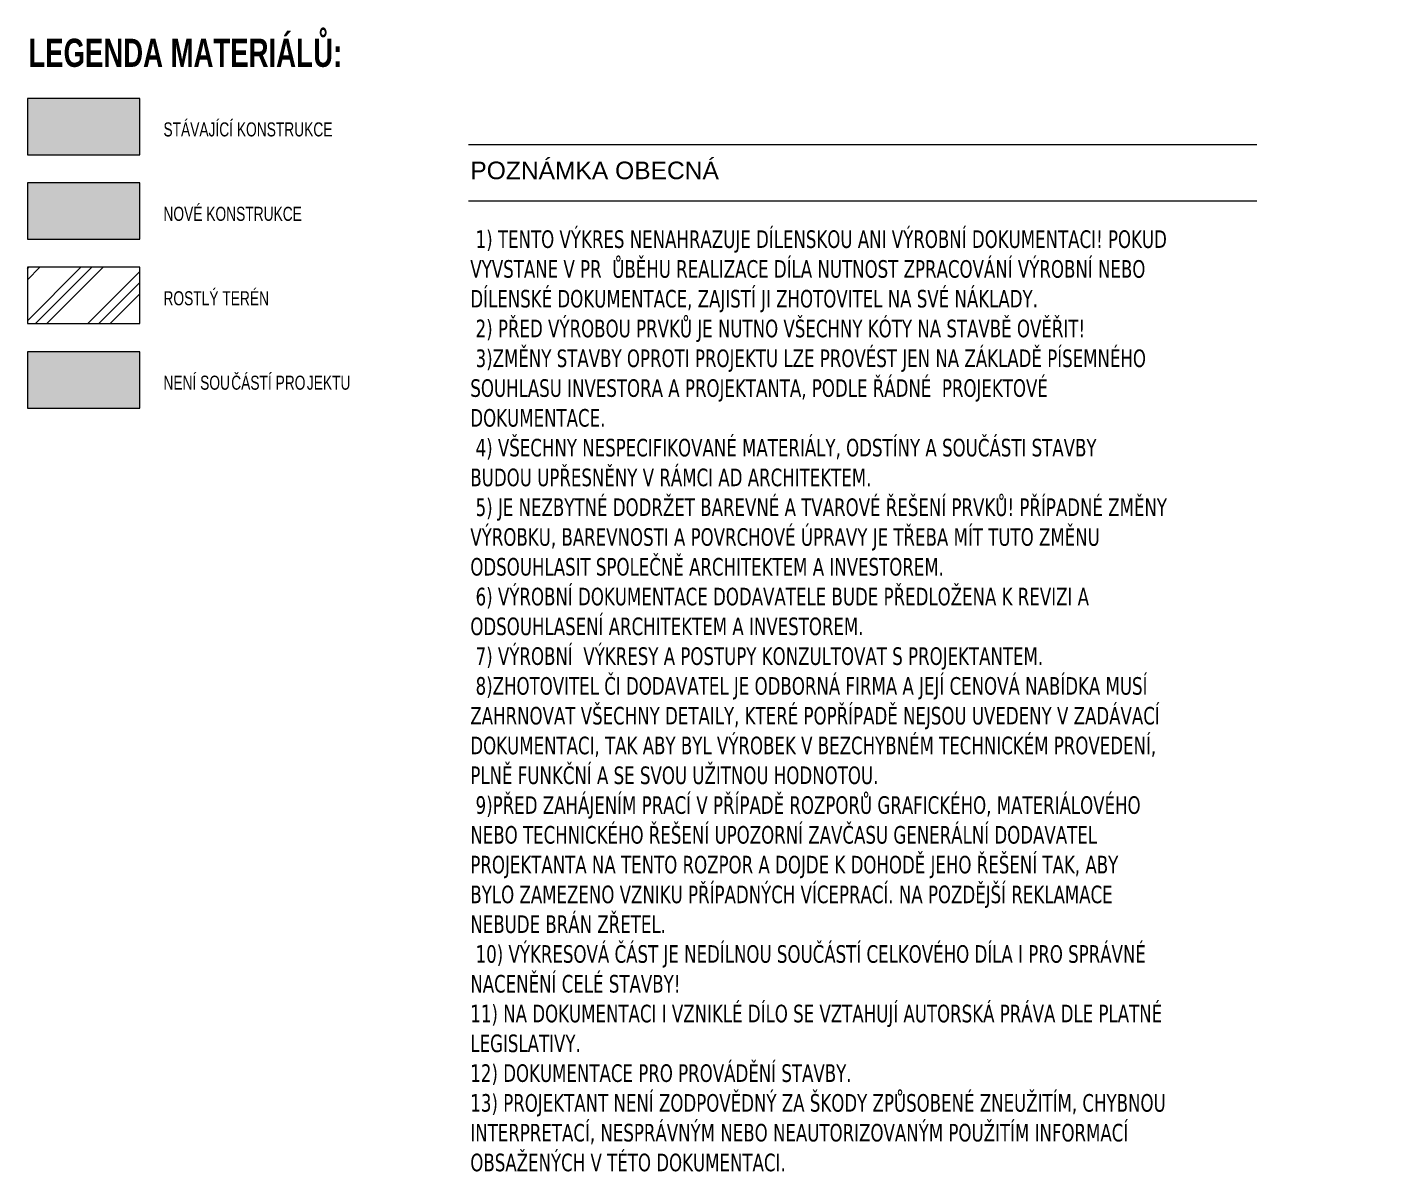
# Model space of a CAD drawing. Header units: millimetres. Extents: x -17526 to 472153, y -45352 to 20466.
# Drawn here: x 462433 to 472153, y -3388 to 4772 of the extents above; entities that cross this region are included whole.
import ezdxf

# ---------------------------------------------------------------- set-up
doc = ezdxf.new("R2010")
doc.units = ezdxf.units.MM
for name, color, linetype, lineweight in [('A-DETL', 90, 'Continuous', 9), ('A-DETL-GENF', 92, 'Continuous', 9), ('A-DETL-THIN', 151, 'Continuous', 9), ('G-ANNO-TEXT', 231, 'Continuous', 9)]:
    doc.layers.add(name, color=color, linetype=linetype, lineweight=lineweight)
doc.styles.add('Arial_4', font='arial.ttf', dxfattribs={"width": 0.7, "height": 100})
doc.styles.add('Arial_5', font='arial.ttf', dxfattribs={"height": 125})
doc.styles.add('Arial_B', font='arialbd.ttf', dxfattribs={"width": 0.7, "height": 200})
doc.styles.add('Tahoma', font='tahoma.ttf', dxfattribs={"width": 0.8, "height": 125})

msp = doc.modelspace()

# ---------------------------------------------------------------- hatches: boundary and pattern name
at = {"layer": 'A-DETL-GENF', "lineweight": 13}
for points in [[(462433.5, 3866.9), (463233.5, 3866.9), (463233.5, 4266.9), (462433.5, 4266.9)], [(462433.5, 3266.9), (463233.5, 3266.9), (463233.5, 3666.9), (462433.5, 3666.9)], [(462433.5, 2066.9), (463233.5, 2066.9), (463233.5, 2466.9), (462433.5, 2466.9)]]:
    msp.add_hatch(color=9, dxfattribs=at).paths.add_polyline_path(points)
h = msp.add_hatch(dxfattribs=at)
h.set_pattern_fill('FP_146', color=250, style=0, pattern_type=2)
h.set_pattern_definition([(45, (460274.53, 0), (-224.506, 224.506), []), (45, (460353.9, 0), (0, 449.013), []), (45, (460195.15, 0), (0, 449.013), [])])
h.paths.add_polyline_path([(462433.5, 2666.9), (463233.5, 2666.9), (463233.5, 3066.9), (462433.5, 3066.9)])

# ---------------------------------------------------------------- linework, layer by layer
at = {"layer": 'A-DETL', "lineweight": 13}
for p, q in [((463233.5, 3666.9), (462433.5, 3666.9)), ((462433.5, 3666.9), (462433.5, 3266.9)), ((463233.5, 3266.9), (463233.5, 3666.9)), ((462433.5, 3266.9), (463233.5, 3266.9))]:
    msp.add_line(p, q, dxfattribs=at)
at = {"layer": 'A-DETL-THIN', "lineweight": 13}
for p, q in [((463233.5, 4266.9), (462433.5, 4266.9)), ((462433.5, 4266.9), (462433.5, 3866.9)), ((463233.5, 3866.9), (463233.5, 4266.9)), ((465567.2, 3938.7), (471167.2, 3938.7)), ((462433.5, 3866.9), (463233.5, 3866.9)), ((465567.2, 3538.7), (471167.2, 3538.7)), ((463233.5, 3066.9), (462433.5, 3066.9)), ((462433.5, 3066.9), (462433.5, 2666.9)), ((463233.5, 2666.9), (463233.5, 3066.9)), ((462433.5, 2666.9), (463233.5, 2666.9)), ((463233.5, 2466.9), (462433.5, 2466.9)), ((462433.5, 2466.9), (462433.5, 2066.9)), ((463233.5, 2066.9), (463233.5, 2466.9)), ((462433.5, 2066.9), (463233.5, 2066.9))]:
    msp.add_line(p, q, dxfattribs=at)

# ---------------------------------------------------------------- texts
at = {"layer": 'G-ANNO-TEXT', "color": 7, "lineweight": 25, "attachment_point": 1}
for s, insert, char_height, width, style in [('Ů:', (464464.1, 4691.6), 200, 249.726, 'Arial_B'), ('LEGENDA MATERIÁL', (462440.7, 4691.6), 200, 2452.362, 'Arial_B'), ('STÁVAJÍCÍ KONSTRUKCE', (463400.1, 4097.1), 100, 1487.13, 'Arial_4'), ('NOVÉ KONSTRUKCE', (463400.1, 3497.1), 100, 1214.957, 'Arial_4'), ('ROSTLÝ TERÉN', (463400.1, 2897.1), 100, 925.949, 'Arial_4'), ('NENÍ SOU', (463400.1, 2297.1), 100, 583.628, 'Arial_4'), ('ČÁSTÍ PRO', (463881.6, 2297.1), 100, 650.97, 'Arial_4'), ('JEKTU', (464418.7, 2297.1), 100, 384.409, 'Arial_4')]:
    msp.add_mtext(s, dxfattribs=dict(at, insert=insert, char_height=char_height, width=width, style=style))
at = {"layer": 'G-ANNO-TEXT', "color": 7, "char_height": 125, "attachment_point": 1, "bg_fill": 3, "box_fill_scale": 1.25, "bg_fill_color": 256, "bg_fill_true_color": 13158600, "bg_fill_transparency": 0}
for s, insert, width, style in [('POZNÁMKA OBECNÁ', (465580.1, 3818.3), 2128.48, 'Arial_5'), (' 1) TENTO VÝKRES NENAHRAZUJE DÍLENSKOU ANI VÝROBNÍ DOKUMENTACI! POKUD ', (465580.1, 3329.8), 6541.77, 'Tahoma')]:
    msp.add_mtext(s, dxfattribs=dict(at, insert=insert, width=width, style=style))

# ---------------------------------------------------------------- next in the draw order: texts
at = {"layer": 'G-ANNO-TEXT', "color": 7, "insert": (465580.1, 3118.1), "char_height": 125, "width": 1221.772, "attachment_point": 1, "style": 'Tahoma', "bg_fill": 3, "box_fill_scale": 1.25, "bg_fill_color": 256, "bg_fill_true_color": 13158600, "bg_fill_transparency": 0}
msp.add_mtext('VYVSTANE V PR', dxfattribs=at)

# ---------------------------------------------------------------- next in the draw order: texts
at = {"layer": 'G-ANNO-TEXT', "color": 7, "insert": (466588.2, 3118.1), "char_height": 125, "width": 5012.15, "attachment_point": 1, "style": 'Tahoma', "bg_fill": 3, "box_fill_scale": 1.25, "bg_fill_color": 256, "bg_fill_true_color": 13158600, "bg_fill_transparency": 0}
msp.add_mtext('ŮBĚHU REALIZACE DÍLA NUTNOST ZPRACOVÁNÍ VÝROBNÍ NEBO ', dxfattribs=at)

# ---------------------------------------------------------------- next in the draw order: texts
at = {"layer": 'G-ANNO-TEXT', "color": 7, "insert": (465580.1, 2906.5), "char_height": 125, "width": 5380.926, "attachment_point": 1, "style": 'Tahoma', "bg_fill": 3, "box_fill_scale": 1.25, "bg_fill_color": 256, "bg_fill_true_color": 13158600, "bg_fill_transparency": 0}
msp.add_mtext('DÍLENSKÉ DOKUMENTACE, ZAJISTÍ JI ZHOTOVITEL NA SVÉ NÁKLADY.', dxfattribs=at)

# ---------------------------------------------------------------- next in the draw order: texts
at = {"layer": 'G-ANNO-TEXT', "color": 7, "insert": (465580.1, 2694.8), "char_height": 125, "width": 5756.116, "attachment_point": 1, "style": 'Tahoma', "bg_fill": 3, "box_fill_scale": 1.25, "bg_fill_color": 256, "bg_fill_true_color": 13158600, "bg_fill_transparency": 0}
msp.add_mtext(' 2) PŘED VÝROBOU PRVKŮ JE NUTNO VŠECHNY KÓTY NA STAVBĚ OVĚŘIT!', dxfattribs=at)

# ---------------------------------------------------------------- next in the draw order: texts
at = {"layer": 'G-ANNO-TEXT', "color": 7, "insert": (465580.1, 2483.1), "char_height": 125, "width": 6387.846, "attachment_point": 1, "style": 'Tahoma', "bg_fill": 3, "box_fill_scale": 1.25, "bg_fill_color": 256, "bg_fill_true_color": 13158600, "bg_fill_transparency": 0}
msp.add_mtext(' 3)ZMĚNY STAVBY OPROTI PROJEKTU LZE PROVÉST JEN NA ZÁKLADĚ PÍSEMNÉHO ', dxfattribs=at)

# ---------------------------------------------------------------- next in the draw order: texts
at = {"layer": 'G-ANNO-TEXT', "color": 7, "insert": (465580.1, 2271.5), "char_height": 125, "width": 5464.302, "attachment_point": 1, "style": 'Tahoma', "bg_fill": 3, "box_fill_scale": 1.25, "bg_fill_color": 256, "bg_fill_true_color": 13158600, "bg_fill_transparency": 0}
msp.add_mtext('SOUHLASU INVESTORA A PROJEKTANTA, PODLE ŘÁDNÉ  PROJEKTOVÉ ', dxfattribs=at)

# ---------------------------------------------------------------- next in the draw order: texts
at = {"layer": 'G-ANNO-TEXT', "color": 7, "insert": (465580.1, 2059.8), "char_height": 125, "width": 1292.32, "attachment_point": 1, "style": 'Tahoma', "bg_fill": 3, "box_fill_scale": 1.25, "bg_fill_color": 256, "bg_fill_true_color": 13158600, "bg_fill_transparency": 0}
msp.add_mtext('DOKUMENTACE. ', dxfattribs=at)

# ---------------------------------------------------------------- next in the draw order: texts
at = {"layer": 'G-ANNO-TEXT', "color": 7, "insert": (465580.1, 1848.1), "char_height": 125, "width": 6009.449, "attachment_point": 1, "style": 'Tahoma', "bg_fill": 3, "box_fill_scale": 1.25, "bg_fill_color": 256, "bg_fill_true_color": 13158600, "bg_fill_transparency": 0}
msp.add_mtext(' 4) VŠECHNY NESPECIFIKOVANÉ MATERIÁLY, ODSTÍNY A SOUČÁSTI STAVBY  ', dxfattribs=at)

# ---------------------------------------------------------------- next in the draw order: texts
at = {"layer": 'G-ANNO-TEXT', "color": 7, "insert": (465580.1, 1636.5), "char_height": 125, "width": 3745.484, "attachment_point": 1, "style": 'Tahoma', "bg_fill": 3, "box_fill_scale": 1.25, "bg_fill_color": 256, "bg_fill_true_color": 13158600, "bg_fill_transparency": 0}
msp.add_mtext('BUDOU UPŘESNĚNY V RÁMCI AD ARCHITEKTEM.', dxfattribs=at)

# ---------------------------------------------------------------- next in the draw order: texts
at = {"layer": 'G-ANNO-TEXT', "color": 7, "insert": (465580.1, 1424.8), "char_height": 125, "width": 6541.77, "attachment_point": 1, "style": 'Tahoma', "bg_fill": 3, "box_fill_scale": 1.25, "bg_fill_color": 256, "bg_fill_true_color": 13158600, "bg_fill_transparency": 0}
msp.add_mtext(' 5) JE NEZBYTNÉ DODRŽET BAREVNÉ A TVAROVÉ ŘEŠENÍ PRVKŮ! PŘÍPADNÉ ZMĚNY ', dxfattribs=at)

# ---------------------------------------------------------------- next in the draw order: texts
at = {"layer": 'G-ANNO-TEXT', "color": 7, "insert": (465580.1, 1213.1), "char_height": 125, "width": 5948.521, "attachment_point": 1, "style": 'Tahoma', "bg_fill": 3, "box_fill_scale": 1.25, "bg_fill_color": 256, "bg_fill_true_color": 13158600, "bg_fill_transparency": 0}
msp.add_mtext('VÝROBKU, BAREVNOSTI A POVRCHOVÉ ÚPRAVY JE TŘEBA MÍT TUTO ZMĚNU ', dxfattribs=at)

# ---------------------------------------------------------------- next in the draw order: texts
at = {"layer": 'G-ANNO-TEXT', "color": 7, "insert": (465580.1, 1001.5), "char_height": 125, "width": 4428.522, "attachment_point": 1, "style": 'Tahoma', "bg_fill": 3, "box_fill_scale": 1.25, "bg_fill_color": 256, "bg_fill_true_color": 13158600, "bg_fill_transparency": 0}
msp.add_mtext('ODSOUHLASIT SPOLEČNĚ ARCHITEKTEM A INVESTOREM.', dxfattribs=at)

# ---------------------------------------------------------------- next in the draw order: texts
at = {"layer": 'G-ANNO-TEXT', "color": 7, "insert": (465580.1, 789.8), "char_height": 125, "width": 5797.804, "attachment_point": 1, "style": 'Tahoma', "bg_fill": 3, "box_fill_scale": 1.25, "bg_fill_color": 256, "bg_fill_true_color": 13158600, "bg_fill_transparency": 0}
msp.add_mtext(' 6) VÝROBNÍ DOKUMENTACE DODAVATELE BUDE PŘEDLOŽENA K REVIZI A ', dxfattribs=at)

# ---------------------------------------------------------------- next in the draw order: texts
at = {"layer": 'G-ANNO-TEXT', "color": 7, "insert": (465580.1, 578.1), "char_height": 125, "width": 3684.556, "attachment_point": 1, "style": 'Tahoma', "bg_fill": 3, "box_fill_scale": 1.25, "bg_fill_color": 256, "bg_fill_true_color": 13158600, "bg_fill_transparency": 0}
msp.add_mtext('ODSOUHLASENÍ ARCHITEKTEM A INVESTOREM.', dxfattribs=at)

# ---------------------------------------------------------------- next in the draw order: texts
at = {"layer": 'G-ANNO-TEXT', "color": 7, "insert": (465580.1, 366.5), "char_height": 125, "width": 5380.926, "attachment_point": 1, "style": 'Tahoma', "bg_fill": 3, "box_fill_scale": 1.25, "bg_fill_color": 256, "bg_fill_true_color": 13158600, "bg_fill_transparency": 0}
msp.add_mtext(' 7) VÝROBNÍ  VÝKRESY A POSTUPY KONZULTOVAT S\xa0PROJEKTANTEM.', dxfattribs=at)

# ---------------------------------------------------------------- next in the draw order: texts
at = {"layer": 'G-ANNO-TEXT', "color": 7, "insert": (465580.1, 154.8), "char_height": 125, "width": 6535.357, "attachment_point": 1, "style": 'Tahoma', "bg_fill": 3, "box_fill_scale": 1.25, "bg_fill_color": 256, "bg_fill_true_color": 13158600, "bg_fill_transparency": 0}
msp.add_mtext(' 8)ZHOTOVITEL ČI DODAVATEL JE ODBORNÁ FIRMA A JEJÍ CENOVÁ NABÍDKA MUSÍ  ', dxfattribs=at)

# ---------------------------------------------------------------- next in the draw order: texts
at = {"layer": 'G-ANNO-TEXT', "color": 7, "insert": (465580.1, -56.9), "char_height": 125, "width": 6493.669, "attachment_point": 1, "style": 'Tahoma', "bg_fill": 3, "box_fill_scale": 1.25, "bg_fill_color": 256, "bg_fill_true_color": 13158600, "bg_fill_transparency": 0}
msp.add_mtext('ZAHRNOVAT VŠECHNY DETAILY, KTERÉ POPŘÍPADĚ NEJSOU UVEDENY V\xa0ZADÁVACÍ ', dxfattribs=at)

# ---------------------------------------------------------------- next in the draw order: texts
at = {"layer": 'G-ANNO-TEXT', "color": 7, "insert": (465580.1, -268.5), "char_height": 125, "width": 6429.534, "attachment_point": 1, "style": 'Tahoma', "bg_fill": 3, "box_fill_scale": 1.25, "bg_fill_color": 256, "bg_fill_true_color": 13158600, "bg_fill_transparency": 0}
msp.add_mtext('DOKUMENTACI, TAK ABY BYL VÝROBEK V BEZCHYBNÉM TECHNICKÉM PROVEDENÍ, ', dxfattribs=at)

# ---------------------------------------------------------------- next in the draw order: texts
at = {"layer": 'G-ANNO-TEXT', "color": 7, "insert": (465580.1, -480.2), "char_height": 125, "width": 3806.412, "attachment_point": 1, "style": 'Tahoma', "bg_fill": 3, "box_fill_scale": 1.25, "bg_fill_color": 256, "bg_fill_true_color": 13158600, "bg_fill_transparency": 0}
msp.add_mtext('PLNĚ FUNKČNÍ A SE SVOU UŽITNOU HODNOTOU.', dxfattribs=at)

# ---------------------------------------------------------------- next in the draw order: texts
at = {"layer": 'G-ANNO-TEXT', "color": 7, "insert": (465580.1, -691.9), "char_height": 125, "width": 6336.538, "attachment_point": 1, "style": 'Tahoma', "bg_fill": 3, "box_fill_scale": 1.25, "bg_fill_color": 256, "bg_fill_true_color": 13158600, "bg_fill_transparency": 0}
msp.add_mtext(' 9)PŘED ZAHÁJENÍM PRACÍ V PŘÍPADĚ ROZPORŮ GRAFICKÉHO, MATERIÁLOVÉHO ', dxfattribs=at)

# ---------------------------------------------------------------- next in the draw order: texts
at = {"layer": 'G-ANNO-TEXT', "color": 7, "insert": (465580.1, -903.5), "char_height": 125, "width": 5858.732, "attachment_point": 1, "style": 'Tahoma', "bg_fill": 3, "box_fill_scale": 1.25, "bg_fill_color": 256, "bg_fill_true_color": 13158600, "bg_fill_transparency": 0}
msp.add_mtext('NEBO TECHNICKÉHO ŘEŠENÍ UPOZORNÍ ZAVČASU GENERÁLNÍ DODAVATEL ', dxfattribs=at)

# ---------------------------------------------------------------- next in the draw order: texts
at = {"layer": 'G-ANNO-TEXT', "color": 7, "insert": (465580.1, -1115.2), "char_height": 125, "width": 6156.96, "attachment_point": 1, "style": 'Tahoma', "bg_fill": 3, "box_fill_scale": 1.25, "bg_fill_color": 256, "bg_fill_true_color": 13158600, "bg_fill_transparency": 0}
msp.add_mtext('PROJEKTANTA NA TENTO ROZPOR A DOJDE K DOHODĚ JEHO ŘEŠENÍ TAK, ABY ', dxfattribs=at)

# ---------------------------------------------------------------- next in the draw order: texts
at = {"layer": 'G-ANNO-TEXT', "color": 7, "insert": (465580.1, -1326.9), "char_height": 125, "width": 6047.931, "attachment_point": 1, "style": 'Tahoma', "bg_fill": 3, "box_fill_scale": 1.25, "bg_fill_color": 256, "bg_fill_true_color": 13158600, "bg_fill_transparency": 0}
msp.add_mtext('BYLO ZAMEZENO VZNIKU PŘÍPADNÝCH VÍCEPRACÍ. NA POZDĚJŠÍ REKLAMACE ', dxfattribs=at)

# ---------------------------------------------------------------- next in the draw order: texts
at = {"layer": 'G-ANNO-TEXT', "color": 7, "insert": (465580.1, -1538.5), "char_height": 125, "width": 1789.367, "attachment_point": 1, "style": 'Tahoma', "bg_fill": 3, "box_fill_scale": 1.25, "bg_fill_color": 256, "bg_fill_true_color": 13158600, "bg_fill_transparency": 0}
msp.add_mtext('NEBUDE BRÁN ZŘETEL.', dxfattribs=at)

# ---------------------------------------------------------------- next in the draw order: texts
at = {"layer": 'G-ANNO-TEXT', "color": 7, "insert": (465580.1, -1750.2), "char_height": 125, "width": 6391.053, "attachment_point": 1, "style": 'Tahoma', "bg_fill": 3, "box_fill_scale": 1.25, "bg_fill_color": 256, "bg_fill_true_color": 13158600, "bg_fill_transparency": 0}
msp.add_mtext(' 10) VÝKRESOVÁ ČÁST JE NEDÍLNOU SOUČÁSTÍ CELKOVÉHO DÍLA I PRO SPRÁVNÉ ', dxfattribs=at)

# ---------------------------------------------------------------- next in the draw order: texts
at = {"layer": 'G-ANNO-TEXT', "color": 7, "insert": (465580.1, -1961.9), "char_height": 125, "width": 1943.291, "attachment_point": 1, "style": 'Tahoma', "bg_fill": 3, "box_fill_scale": 1.25, "bg_fill_color": 256, "bg_fill_true_color": 13158600, "bg_fill_transparency": 0}
msp.add_mtext('NACENĚNÍ CELÉ STAVBY!', dxfattribs=at)

# ---------------------------------------------------------------- next in the draw order: texts
at = {"layer": 'G-ANNO-TEXT', "color": 7, "insert": (465580.1, -2173.5), "char_height": 125, "width": 6541.77, "attachment_point": 1, "style": 'Tahoma', "bg_fill": 3, "box_fill_scale": 1.25, "bg_fill_color": 256, "bg_fill_true_color": 13158600, "bg_fill_transparency": 0}
msp.add_mtext('11) NA DOKUMENTACI I VZNIKLÉ DÍLO SE VZTAHUJÍ AUTORSKÁ PRÁVA DLE PLATNÉ ', dxfattribs=at)

# ---------------------------------------------------------------- next in the draw order: texts
at = {"layer": 'G-ANNO-TEXT', "color": 7, "insert": (465580.1, -2385.2), "char_height": 125, "width": 1055.021, "attachment_point": 1, "style": 'Tahoma', "bg_fill": 3, "box_fill_scale": 1.25, "bg_fill_color": 256, "bg_fill_true_color": 13158600, "bg_fill_transparency": 0}
msp.add_mtext('LEGISLATIVY.', dxfattribs=at)

# ---------------------------------------------------------------- next in the draw order: texts
at = {"layer": 'G-ANNO-TEXT', "color": 7, "insert": (465580.1, -2596.9), "char_height": 125, "width": 3533.838, "attachment_point": 1, "style": 'Tahoma', "bg_fill": 3, "box_fill_scale": 1.25, "bg_fill_color": 256, "bg_fill_true_color": 13158600, "bg_fill_transparency": 0}
msp.add_mtext('12) DOKUMENTACE PRO PROVÁDĚNÍ STAVBY.', dxfattribs=at)

# ---------------------------------------------------------------- next in the draw order: texts
at = {"layer": 'G-ANNO-TEXT', "color": 7, "insert": (465580.1, -2808.5), "char_height": 125, "width": 6522.529, "attachment_point": 1, "style": 'Tahoma', "bg_fill": 3, "box_fill_scale": 1.25, "bg_fill_color": 256, "bg_fill_true_color": 13158600, "bg_fill_transparency": 0}
msp.add_mtext('13) PROJEKTANT NENÍ ZODPOVĚDNÝ ZA ŠKODY ZPŮSOBENÉ ZNEUŽITÍM, CHYBNOU ', dxfattribs=at)

# ---------------------------------------------------------------- next in the draw order: texts
at = {"layer": 'G-ANNO-TEXT', "color": 7, "insert": (465580.1, -3020.2), "char_height": 125, "width": 6243.542, "attachment_point": 1, "style": 'Tahoma', "bg_fill": 3, "box_fill_scale": 1.25, "bg_fill_color": 256, "bg_fill_true_color": 13158600, "bg_fill_transparency": 0}
msp.add_mtext('INTERPRETACÍ, NESPRÁVNÝM NEBO NEAUTORIZOVANÝM POUŽITÍM INFORMACÍ ', dxfattribs=at)

# ---------------------------------------------------------------- next in the draw order: texts
at = {"layer": 'G-ANNO-TEXT', "color": 7, "insert": (465580.1, -3231.9), "char_height": 125, "width": 2924.556, "attachment_point": 1, "style": 'Tahoma', "bg_fill": 3, "box_fill_scale": 1.25, "bg_fill_color": 256, "bg_fill_true_color": 13158600, "bg_fill_transparency": 0}
msp.add_mtext('OBSAŽENÝCH V TÉTO DOKUMENTACI.', dxfattribs=at)

doc.saveas('drawing.dxf')
